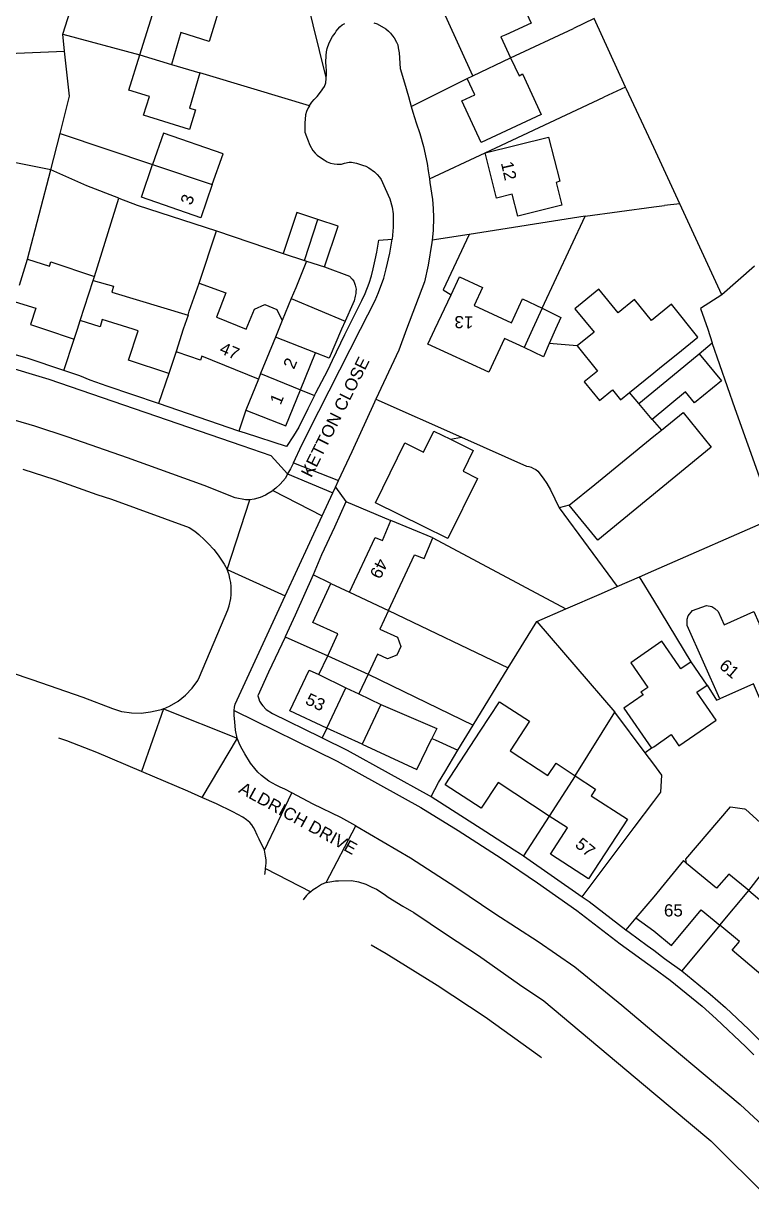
# Model space of a CAD drawing. Header units: millimetres. Extents: x 111502 to 977541, y 8702 to 1044108.
# Drawn here: x 974140.5 to 974230.2, y 476851.5 to 476996.3 of the extents above; entities that cross this region are included whole.
import ezdxf

# ---------------------------------------------------------------- set-up
doc = ezdxf.new("R2010")
doc.units = ezdxf.units.MM
doc.header["$LTSCALE"] = 0.25
doc.layers.add('X HVSS Site Background', color=8, linetype='Continuous')
doc.styles.add('OS Master Map$1$Standard', font='txt')

# ---------------------------------------------------------------- blocks, each defined once
blk = doc.blocks.new('OS MAP')
at = {"layer": 'X HVSS Site Background', "flags": 128}
for points in [[(487927.15, 241536.4), (487931.9, 241551.4)], [(487977.7, 241531.25), (487972.85, 241541.95), (487972.85, 241541.95), (487978, 241544.35), (487978, 241544.35), (487981.14, 241545.81), (487981.14, 241545.81), (487984.89, 241537.76), (487984.89, 241537.76), (487981.74, 241536.32), (487981.74, 241536.32), (487981.15, 241536.05), (487981.15, 241536.05), (487982.35, 241533.45)], [(487936.65, 241533.85), (487939.5, 241543.05), (487939.5, 241543.05), (487946.8, 241540.75), (487946.8, 241540.75), (487945.2, 241535.5), (487945.2, 241535.5), (487941.7, 241536.6), (487941.7, 241536.6), (487940.55, 241532.65)], [(487959.62, 241531.05), (487957.2, 241540.9)], [(487959.62, 241531.05), (487959.65, 241531.35), (487959.65, 241531.35), (487959.65, 241531.85), (487959.65, 241531.85), (487959.6, 241532.45), (487959.6, 241532.45), (487959.55, 241532.9), (487959.55, 241532.9), (487959.6, 241533.75), (487959.6, 241533.75), (487959.65, 241534.2), (487959.65, 241534.2), (487959.75, 241534.6), (487959.75, 241534.6), (487960, 241535.3), (487960, 241535.3), (487960.4, 241536.1), (487960.4, 241536.1), (487960.7, 241536.5), (487960.7, 241536.5), (487960.85, 241536.75), (487960.85, 241536.75), (487961.05, 241537), (487961.05, 241537), (487961.3, 241537.3), (487961.3, 241537.3), (487961.6, 241537.55), (487961.6, 241537.55), (487961.9, 241537.7)], [(487965.5, 241537.8), (487965.9, 241537.65), (487965.9, 241537.65), (487966.95, 241537.05), (487966.95, 241537.05), (487967.3, 241536.75), (487967.3, 241536.75), (487967.55, 241536.5), (487967.55, 241536.5), (487967.8, 241536.2), (487967.8, 241536.2), (487968, 241535.95), (487968, 241535.95), (487968.3, 241535.4), (487968.3, 241535.4), (487968.45, 241535.05), (487968.45, 241535.05), (487968.5, 241534.7), (487968.5, 241534.7), (487968.6, 241534.1), (487968.6, 241534.1), (487968.75, 241532.15), (487968.75, 241532.15), (487969.25, 241530.4), (487969.25, 241530.4), (487969.75, 241528.7), (487969.75, 241528.7), (487970.1, 241527.45)], [(487992.65, 241538.3), (487990.1, 241537.1)], [(487996.53, 241529.85), (487992.65, 241538.3)], [(487927.15, 241536.4), (487936.65, 241533.85)], [(487927.35, 241534.3), (487927.15, 241536.4)], [(487982.35, 241533.45), (487990.1, 241537.1)], [(487909.6, 241533.55), (487927.35, 241534.3)], [(487926.8, 241524.15), (487927.95, 241528.75), (487927.95, 241528.75), (487927.35, 241534.3)], [(487944.05, 241531.6), (487942.75, 241527.25), (487942.75, 241527.25), (487943.5, 241527.05), (487943.5, 241527.05), (487942.75, 241524.65), (487942.75, 241524.65), (487937.1, 241526.4), (487937.1, 241526.4), (487937.85, 241528.7), (487937.85, 241528.7), (487935.3, 241529.5), (487935.3, 241529.5), (487936.65, 241533.85)], [(487936.65, 241533.85), (487940.55, 241532.65)], [(487982.35, 241533.45), (487983.4, 241531.25), (487983.4, 241531.25), (487983.8, 241531.5), (487983.8, 241531.5), (487986.1, 241526.5), (487986.1, 241526.5), (487978.7, 241523.05), (487978.7, 241523.05), (487976.35, 241528.15), (487976.35, 241528.15), (487977.95, 241528.9), (487977.95, 241528.9), (487977, 241530.9)], [(487977.7, 241531.25), (487982.35, 241533.45)], [(487940.55, 241532.65), (487944.05, 241531.6)], [(487950.73, 241529.6), (487944.05, 241531.6)], [(487957.54, 241527.55), (487957.6, 241527.65), (487957.6, 241527.65), (487957.85, 241528), (487957.85, 241528), (487958.15, 241528.35), (487958.15, 241528.35), (487958.5, 241528.7), (487958.5, 241528.7), (487959.05, 241529.4), (487959.05, 241529.4), (487959.2, 241529.65), (487959.2, 241529.65), (487959.4, 241529.95), (487959.4, 241529.95), (487959.55, 241530.4), (487959.55, 241530.4), (487959.6, 241530.9), (487959.6, 241530.9), (487959.62, 241531.05)], [(487970.1, 241527.45), (487977, 241530.9)], [(487977, 241530.9), (487977.7, 241531.25)], [(487957.54, 241527.55), (487950.73, 241529.6)], [(487996.53, 241529.85), (487993.85, 241528.6)], [(488003.21, 241515.47), (488000, 241522.4), (488000, 241522.4), (487996.65, 241529.6), (487996.65, 241529.6), (487996.53, 241529.85)], [(487957.54, 241527.55), (487957.4, 241527.3), (487957.4, 241527.3), (487957.2, 241526.85), (487957.2, 241526.85), (487957.05, 241526.45), (487957.05, 241526.45), (487957, 241525.4), (487957, 241525.4), (487957, 241524.3), (487957, 241524.3), (487957.2, 241523.75), (487957.2, 241523.75), (487957.3, 241523.45), (487957.3, 241523.45), (487957.6, 241522.7), (487957.6, 241522.7), (487957.95, 241522.05), (487957.95, 241522.05), (487958.25, 241521.7), (487958.25, 241521.7), (487958.5, 241521.45), (487958.5, 241521.45), (487958.8, 241521.25), (487958.8, 241521.25), (487959.35, 241520.9), (487959.35, 241520.9), (487959.75, 241520.65), (487959.75, 241520.65), (487960.15, 241520.5), (487960.15, 241520.5), (487960.6, 241520.4), (487960.6, 241520.4), (487960.95, 241520.35), (487960.95, 241520.35), (487961.5, 241520.35), (487961.5, 241520.35), (487961.85, 241520.5), (487961.85, 241520.5), (487962.45, 241520.6), (487962.45, 241520.6), (487962.75, 241520.6), (487962.75, 241520.6), (487963.35, 241520.5), (487963.35, 241520.5), (487964.1, 241520.25), (487964.1, 241520.25), (487964.5, 241520.1), (487964.5, 241520.1), (487964.85, 241519.9), (487964.85, 241519.9), (487965.55, 241519.4), (487965.55, 241519.4), (487965.9, 241519.1), (487965.9, 241519.1), (487966.2, 241518.75), (487966.2, 241518.75), (487966.4, 241518.45), (487966.4, 241518.45), (487966.9, 241517.35), (487966.9, 241517.35), (487967.45, 241516.1), (487967.45, 241516.1), (487967.75, 241515.05), (487967.75, 241515.05), (487967.85, 241514.25), (487967.85, 241514.25), (487967.85, 241512.6), (487967.85, 241512.6), (487967.75, 241511.1)], [(487970.1, 241527.45), (487970.3, 241526.75), (487970.3, 241526.75), (487970.7, 241525.45), (487970.7, 241525.45), (487971.15, 241524.15), (487971.15, 241524.15), (487971.6, 241522.55), (487971.6, 241522.55), (487972.05, 241520.45), (487972.05, 241520.45), (487972.2, 241519.55), (487972.2, 241519.55), (487972.34, 241518.54)], [(487979.2, 241521.75), (487993.85, 241528.6)], [(487925.65, 241519.65), (487926.8, 241524.15)], [(487926.8, 241524.15), (487938.2, 241520.3)], [(487945.55, 241517.85), (487946.9, 241521.65), (487946.9, 241521.65), (487939.55, 241524.2), (487939.55, 241524.2), (487938.2, 241520.3)], [(487979.2, 241521.75), (487987, 241523.7), (487987, 241523.7), (487988.4, 241518.25), (487988.4, 241518.25), (487987.95, 241518.1), (487987.95, 241518.1), (487988.65, 241515.3), (487988.65, 241515.3), (487983.25, 241513.95), (487983.25, 241513.95), (487982.55, 241516.65), (487982.55, 241516.65), (487980.6, 241516.15), (487980.6, 241516.15), (487979.2, 241521.75)], [(487925.65, 241519.65), (487916.13, 241521.57)], [(487972.34, 241518.54), (487979.2, 241521.75)], [(487945.55, 241517.85), (487944.15, 241513.75), (487944.15, 241513.75), (487936.85, 241516.3), (487936.85, 241516.3), (487938.2, 241520.3)], [(487938.2, 241520.3), (487945.55, 241517.85)], [(487922.8, 241508.65), (487925.65, 241519.65)], [(487934.05, 241516.15), (487930.1, 241517.7), (487930.1, 241517.7), (487925.65, 241519.65)], [(487972.34, 241518.54), (487972.4, 241518.1), (487972.4, 241518.1), (487972.7, 241516), (487972.7, 241516), (487972.8, 241514.9), (487972.8, 241514.9), (487972.85, 241513.8), (487972.85, 241513.8), (487972.8, 241512.2), (487972.8, 241512.2), (487972.68, 241510.98)], [(487931.05, 241506.5), (487934.05, 241516.15)], [(487934.05, 241516.15), (487936.3, 241515.3), (487936.3, 241515.3), (487946.1, 241512.15)], [(487958.6, 241513.55), (487956, 241514.4), (487956, 241514.4), (487954.3, 241509.35)], [(487991.55, 241513.95), (488000, 241515.1), (488000, 241515.1), (488001.3, 241515.25)], [(488003.21, 241515.47), (488001.3, 241515.25)], [(488008.4, 241504.25), (488003.21, 241515.47)], [(487956.95, 241508.5), (487958.6, 241513.55)], [(487959.4, 241507.7), (487961.1, 241512.7), (487961.1, 241512.7), (487958.6, 241513.55)], [(487991.55, 241513.95), (487977.25, 241511.7)], [(487986.25, 241502.6), (487991.55, 241513.95)], [(487943.97, 241505.68), (487946.1, 241512.15)], [(487946.1, 241512.15), (487954.3, 241509.35)], [(487977.25, 241511.7), (487972.68, 241510.98)], [(487977.25, 241511.7), (487974.05, 241504.85), (487974.05, 241504.85), (487975, 241504.25)], [(487955.57, 241483.56), (487956.6, 241485.75), (487956.6, 241485.75), (487957.2, 241486.85), (487957.2, 241486.85), (487957.45, 241487.4), (487957.45, 241487.4), (487963.85, 241500), (487963.85, 241500), (487965.65, 241503.55), (487965.65, 241503.55), (487966.05, 241504.55), (487966.05, 241504.55), (487966.7, 241506.3), (487966.7, 241506.3), (487967, 241507.45), (487967, 241507.45), (487967.45, 241509.4), (487967.45, 241509.4), (487967.75, 241511.1)], [(487959.8, 241494.95), (487960.4, 241496.2), (487960.4, 241496.2), (487961.9, 241499.35), (487961.9, 241499.35), (487962.25, 241500), (487962.25, 241500), (487964, 241503.55), (487964, 241503.55), (487964.4, 241504.4), (487964.4, 241504.4), (487964.9, 241505.7), (487964.9, 241505.7), (487965.2, 241506.6), (487965.2, 241506.6), (487965.4, 241507.45), (487965.4, 241507.45), (487965.65, 241508.55), (487965.65, 241508.55), (487965.85, 241509.5), (487965.85, 241509.5), (487966.1, 241511), (487966.1, 241511), (487967.75, 241511.1)], [(487972.68, 241510.98), (487972.65, 241510.7), (487972.65, 241510.7), (487972.2, 241507.9), (487972.2, 241507.9), (487971.75, 241505.85), (487971.75, 241505.85), (487969.5, 241500), (487969.5, 241500), (487968.55, 241497.45), (487968.55, 241497.45), (487965.75, 241491.38)], [(487921.8, 241505.45), (487922.8, 241508.65)], [(487922.8, 241508.65), (487925.5, 241507.8), (487925.5, 241507.8), (487925.65, 241508.3), (487925.65, 241508.3), (487931.05, 241506.5)], [(487954.3, 241509.35), (487956.95, 241508.5)], [(487956.95, 241508.5), (487957.2, 241508.4)], [(487957.2, 241508.4), (487955.85, 241505.12), (487955.85, 241505.12), (487955.3, 241503.8)], [(487957.2, 241508.4), (487959.4, 241507.7)], [(487959.4, 241507.7), (487962.5, 241506.55), (487962.5, 241506.55), (487962.8, 241506.2), (487962.8, 241506.2), (487963, 241505.95), (487963, 241505.95), (487963.2, 241505.45), (487963.2, 241505.45), (487963.3, 241504.95), (487963.3, 241504.95), (487963.25, 241504.65), (487963.25, 241504.65), (487963.25, 241504.4), (487963.25, 241504.4), (487963.2, 241504.1), (487963.2, 241504.1), (487963.05, 241503.5), (487963.05, 241503.5), (487962.9, 241503.15), (487962.9, 241503.15), (487961.95, 241501)], [(488012.4, 241507.8), (488008.4, 241504.25)], [(487954.86, 241482.17), (487954.06, 241483.04), (487954.06, 241483.04), (487952.83, 241484.39), (487952.83, 241484.39), (487949.25, 241485.65), (487949.25, 241485.65), (487925.45, 241493.8), (487925.45, 241493.8), (487919.6, 241495.6)], [(487929.3, 241501.1), (487930.9, 241506)], [(487930.9, 241506), (487931.05, 241506.5)], [(487930.9, 241506), (487933.4, 241505.3), (487933.4, 241505.3), (487933.2, 241504.6), (487933.2, 241504.6), (487942.6, 241501.75)], [(487942.6, 241501.75), (487942.7, 241502.25), (487942.7, 241502.25), (487943.97, 241505.68)], [(487943.97, 241505.68), (487947.22, 241504.48), (487947.22, 241504.48), (487946.11, 241501.49), (487946.11, 241501.49), (487946.2, 241501.45), (487946.2, 241501.45), (487949.75, 241500), (487949.75, 241500), (487950.77, 241502.47), (487950.77, 241502.47), (487952.03, 241503.07), (487952.03, 241503.07), (487953.52, 241502.46), (487953.52, 241502.46), (487954.17, 241501.07)], [(487975, 241504.25), (487976.04, 241506.49), (487976.04, 241506.49), (487978.88, 241505.17), (487978.88, 241505.17), (487977.84, 241502.93), (487977.84, 241502.93), (487982.45, 241500.8), (487982.45, 241500.8), (487983.8, 241503.75), (487983.8, 241503.75), (487986.25, 241502.6)], [(487984, 241497.75), (487981.6, 241498.85), (487981.6, 241498.85), (487979.65, 241494.7), (487979.65, 241494.7), (487972.15, 241498.15), (487972.15, 241498.15), (487973, 241500), (487973, 241500), (487975, 241504.25)], [(487997.01, 241492.2), (488000, 241494.65), (488000, 241494.65), (488000.95, 241495.4), (488000.95, 241495.4), (488002.97, 241497.03), (488002.97, 241497.03), (488005.45, 241499.02), (488005.45, 241499.02), (488002.19, 241503.08), (488002.19, 241503.08), (487999.71, 241501.08), (487999.71, 241501.08), (487997.62, 241503.68), (487997.62, 241503.68), (487995.6, 241502.05), (487995.6, 241502.05), (487993.23, 241504.95), (487993.23, 241504.95), (487990.27, 241502.52), (487990.27, 241502.52), (487992.64, 241499.63), (487992.64, 241499.63), (487990.55, 241497.95)], [(488008.4, 241504.25), (488005.75, 241502.55), (488005.75, 241502.55), (488006.65, 241500), (488006.65, 241500), (488007.2, 241498.35)], [(487921.25, 241503.4), (487923.8, 241502.6), (487923.8, 241502.6), (487923.15, 241500.6), (487923.15, 241500.6), (487924.9, 241500), (487924.9, 241500), (487928.55, 241498.8)], [(487955.3, 241503.8), (487954.17, 241501.07)], [(487955.3, 241503.8), (487961.95, 241501)], [(487940.2, 241494.55), (487935.25, 241496.2), (487935.25, 241496.2), (487936.45, 241499.8), (487936.45, 241499.8), (487935.8, 241500), (487935.8, 241500), (487932, 241501.2), (487932, 241501.2), (487931.75, 241500.3), (487931.75, 241500.3), (487929.3, 241501.1)], [(487942.6, 241501.75), (487942, 241500), (487942, 241500), (487941.1, 241497.25)], [(487986.25, 241502.6), (487985.05, 241500), (487985.05, 241500), (487984, 241497.75)], [(487986.25, 241502.6), (487988.55, 241501.45), (487988.55, 241501.45), (487987.9, 241500), (487987.9, 241500), (487987.12, 241498.24)], [(487928.55, 241498.8), (487928.95, 241500), (487928.95, 241500), (487929.3, 241501.1)], [(487954.17, 241501.07), (487953.35, 241499.05)], [(487961.95, 241501), (487961.5, 241500), (487961.5, 241500), (487960, 241496.45), (487960, 241496.45), (487958.3, 241497.1)], [(487950.21, 241478.98), (487949.66, 241478.98), (487949.66, 241478.98), (487948.41, 241479.24), (487948.41, 241479.24), (487944.55, 241480.75), (487944.55, 241480.75), (487935.1, 241484.15), (487935.1, 241484.15), (487927.8, 241486.7), (487927.8, 241486.7), (487923.7, 241488.05), (487923.7, 241488.05), (487917.2, 241489.95)], [(487927.26, 241494.92), (487928.55, 241498.8)], [(487953.35, 241499.05), (487951.5, 241494.55)], [(487958.3, 241497.1), (487953.35, 241499.05)], [(488005.61, 241496.97), (488007.2, 241498.35)], [(488014.85, 241476.75), (488010.05, 241490.2), (488010.05, 241490.2), (488007.2, 241498.35)], [(487927.26, 241494.92), (487922.75, 241496.45), (487922.75, 241496.45), (487919.56, 241497.35)], [(487941.1, 241497.25), (487940.2, 241494.55)], [(487951.25, 241493.85), (487944.3, 241496.7), (487944.3, 241496.7), (487944.1, 241496.2), (487944.1, 241496.2), (487941.25, 241497.2), (487941.25, 241497.2), (487941.1, 241497.25)], [(487956.45, 241492.55), (487958.3, 241497.1)], [(487987.12, 241498.24), (487986.4, 241496.6), (487986.4, 241496.6), (487984, 241497.75)], [(487990.55, 241497.95), (487987.12, 241498.24)], [(487990.55, 241497.95), (487993.04, 241494.85), (487993.04, 241494.85), (487991.41, 241493.54), (487991.41, 241493.54), (487993.29, 241491.21), (487993.29, 241491.21), (487994.92, 241492.52), (487994.92, 241492.52), (487995.9, 241491.3), (487995.9, 241491.3), (487997.01, 241492.2)], [(487998.15, 241490.85), (488002.3, 241494.25), (488002.3, 241494.25), (488005.61, 241496.97)], [(488005.61, 241496.97), (488008.34, 241493.64), (488008.34, 241493.64), (488005.03, 241490.93), (488005.03, 241490.93), (488003.9, 241492.3), (488003.9, 241492.3), (487999.8, 241488.9)], [(487938.95, 241490.85), (487932.6, 241493), (487932.6, 241493), (487930.5, 241493.75), (487930.5, 241493.75), (487929.25, 241494.25), (487929.25, 241494.25), (487927.26, 241494.92)], [(487940.2, 241494.55), (487938.95, 241490.85)], [(487951.5, 241494.55), (487951.25, 241493.85)], [(487951.5, 241494.55), (487956.45, 241492.55)], [(487958.19, 241491.85), (487958.35, 241492.15), (487958.35, 241492.15), (487959.8, 241494.95)], [(487951.25, 241493.85), (487949.7, 241490.05)], [(487949.7, 241490.05), (487954.65, 241488.1), (487954.65, 241488.1), (487956.45, 241492.55)], [(487956.45, 241492.55), (487958.19, 241491.85)], [(487958.19, 241491.85), (487957.35, 241490.2), (487957.35, 241490.2), (487956.25, 241487.95), (487956.25, 241487.95), (487955.6, 241486.85), (487955.6, 241486.85), (487954.7, 241485.55), (487954.7, 241485.55), (487949.65, 241487.2), (487949.65, 241487.2), (487948.85, 241487.45)], [(487961.14, 241481.38), (487962.8, 241484.95), (487962.8, 241484.95), (487965.6, 241491.05), (487965.6, 241491.05), (487965.75, 241491.38)], [(487965.75, 241491.38), (487976.3, 241486.7)], [(487998.15, 241490.85), (487997.01, 241492.2)], [(487948.85, 241487.45), (487938.95, 241490.85)], [(487949.7, 241490.05), (487948.85, 241487.45)], [(488000.93, 241487.56), (488003.61, 241489.74), (488003.61, 241489.74), (488007.06, 241485.47), (488007.06, 241485.47), (487993.11, 241474.01), (487993.11, 241474.01), (487989.56, 241478.31)], [(487999.8, 241488.9), (487998.15, 241490.85)], [(487999.8, 241488.9), (488000.93, 241487.56)], [(487974.95, 241486.45), (487977.75, 241485.05), (487977.75, 241485.05), (487976.5, 241482.5), (487976.5, 241482.5), (487978.26, 241481.61), (487978.26, 241481.61), (487974.61, 241474.21), (487974.61, 241474.21), (487971.6, 241475.7), (487971.6, 241475.7), (487965.7, 241478.6), (487965.7, 241478.6), (487969.3, 241486), (487969.3, 241486), (487971.6, 241484.85), (487971.6, 241484.85), (487972.9, 241487.45), (487972.9, 241487.45), (487974.95, 241486.45)], [(487974.95, 241486.45), (487976.3, 241486.7)], [(487976.3, 241486.7), (487984.3, 241483.15), (487984.3, 241483.15), (487984.6, 241483.1), (487984.6, 241483.1), (487984.9, 241483), (487984.9, 241483), (487985.15, 241482.85), (487985.15, 241482.85), (487985.45, 241482.7), (487985.45, 241482.7), (487985.7, 241482.5), (487985.7, 241482.5), (487986.35, 241481.65), (487986.35, 241481.65), (487986.8, 241481), (487986.8, 241481), (487987.25, 241480.2), (487987.25, 241480.2), (487988.35, 241478)], [(487989.56, 241478.31), (487992.72, 241480.88), (487992.72, 241480.88), (488000.01, 241486.81), (488000.01, 241486.81), (488000.93, 241487.56)], [(487922.2, 241482.75), (487926.15, 241481.5), (487926.15, 241481.5), (487931.35, 241479.65), (487931.35, 241479.65), (487933.15, 241479.05), (487933.15, 241479.05), (487942.7, 241475.55), (487942.7, 241475.55), (487943.4, 241475.1), (487943.4, 241475.1), (487943.9, 241474.7), (487943.9, 241474.7), (487944.6, 241474.05), (487944.6, 241474.05), (487945.05, 241473.6), (487945.05, 241473.6), (487945.75, 241472.85), (487945.75, 241472.85), (487946.3, 241472.15), (487946.3, 241472.15), (487947.05, 241471.05), (487947.05, 241471.05), (487947.4, 241470.4)], [(487955.57, 241483.56), (487955.21, 241482.8), (487955.21, 241482.8), (487954.86, 241482.17)], [(487955.57, 241483.56), (487961.14, 241481.38)], [(487954.86, 241482.17), (487954.6, 241481.67), (487954.6, 241481.67), (487953.94, 241480.9), (487953.94, 241480.9), (487953.42, 241480.4), (487953.42, 241480.4), (487953.04, 241480.11)], [(487954.86, 241482.17), (487960.43, 241479.86)], [(487960.75, 241480.55), (487961.14, 241481.38)], [(487953.04, 241480.11), (487952.97, 241480.06), (487952.97, 241480.06), (487952.44, 241479.74), (487952.44, 241479.74), (487952.11, 241479.57), (487952.11, 241479.57), (487951.47, 241479.27), (487951.47, 241479.27), (487950.73, 241479.05), (487950.73, 241479.05), (487950.21, 241478.98)], [(487953.04, 241480.11), (487959.11, 241476.99)], [(487959.11, 241476.99), (487960.43, 241479.86)], [(487960.43, 241479.86), (487960.75, 241480.55)], [(487960.75, 241480.55), (487962.03, 241478.77)], [(487947.4, 241470.4), (487950.21, 241478.98)], [(487962.03, 241478.77), (487962.05, 241478.75), (487962.05, 241478.75), (487960.62, 241475.62)], [(487962.03, 241478.77), (487967.6, 241476.45)], [(487989.56, 241478.31), (487988.35, 241478)], [(487988.35, 241478), (487995.5, 241468.3)], [(487954.57, 241467.16), (487959.11, 241476.99)], [(487998.25, 241469.5), (488000, 241470.25), (488000, 241470.25), (488014.85, 241476.75)], [(487960.62, 241475.62), (487959.05, 241472.2), (487959.05, 241472.2), (487958, 241469.75)], [(487962.5, 241467.6), (487965.65, 241474.35), (487965.65, 241474.35), (487966.55, 241473.95), (487966.55, 241473.95), (487967.6, 241476.45)], [(487972.75, 241474.3), (487967.6, 241476.45)], [(487967.3, 241465.35), (487970.5, 241472.2), (487970.5, 241472.2), (487971.7, 241471.75), (487971.7, 241471.75), (487972.75, 241474.3)], [(487972.75, 241474.3), (487989.15, 241465.55)], [(487939.55, 241453.23), (487940.3, 241453.55), (487940.3, 241453.55), (487941.35, 241454.15), (487941.35, 241454.15), (487942.25, 241454.9), (487942.25, 241454.9), (487943.1, 241455.75), (487943.1, 241455.75), (487943.8, 241456.7), (487943.8, 241456.7), (487944, 241457.15), (487944, 241457.15), (487947.5, 241465.4), (487947.5, 241465.4), (487947.65, 241465.9), (487947.65, 241465.9), (487947.85, 241466.8), (487947.85, 241466.8), (487947.9, 241467.3), (487947.9, 241467.3), (487947.9, 241468.3), (487947.9, 241468.3), (487947.85, 241468.8), (487947.85, 241468.8), (487947.75, 241469.3), (487947.75, 241469.3), (487947.65, 241469.75), (487947.65, 241469.75), (487947.4, 241470.4)], [(487947.4, 241470.4), (487954.57, 241467.16)], [(487958, 241469.75), (487955.8, 241464.75), (487955.8, 241464.75), (487954.57, 241462.1)], [(487960.2, 241468.65), (487958, 241469.75)], [(487995.5, 241468.3), (487998.25, 241469.5)], [(488004.6, 241458.99), (488000, 241466.6), (488000, 241466.6), (487998.25, 241469.5)], [(487959.8, 241459.75), (487961.05, 241462.45), (487961.05, 241462.45), (487957.95, 241463.85), (487957.95, 241463.85), (487960.2, 241468.65)], [(487960.2, 241468.65), (487962.5, 241467.6)], [(487989.15, 241465.55), (487993.55, 241467.45), (487993.55, 241467.45), (487995.5, 241468.3)], [(487948.25, 241453), (487948.3, 241453.4), (487948.3, 241453.4), (487948.4, 241453.8), (487948.4, 241453.8), (487954.57, 241467.16)], [(487962.5, 241467.6), (487967.3, 241465.35)], [(487967.3, 241465.35), (487966.23, 241463.05), (487966.23, 241463.05), (487968.42, 241462.03), (487968.42, 241462.03), (487968.8, 241460.88), (487968.8, 241460.88), (487968.31, 241459.82), (487968.31, 241459.82), (487967.19, 241459.38), (487967.19, 241459.38), (487965.93, 241459.97), (487965.93, 241459.97), (487964.8, 241457.5)], [(487967.3, 241465.35), (487982.05, 241458.25)], [(487985.6, 241464), (487989.15, 241465.55)], [(488008.15, 241454.45), (488004.13, 241463.5), (488004.13, 241463.5), (488004.12, 241464.28), (488004.12, 241464.28), (488004.22, 241464.67), (488004.22, 241464.67), (488004.79, 241465.32), (488004.79, 241465.32), (488006.48, 241465.95), (488006.48, 241465.95), (488007.15, 241465.81), (488007.15, 241465.81), (488007.51, 241465.58), (488007.51, 241465.58), (488007.94, 241465.21), (488007.94, 241465.21), (488008.68, 241463.56), (488008.68, 241463.56), (488012.32, 241465.2), (488012.32, 241465.2), (488012.95, 241463.8), (488012.95, 241463.8), (488013.01, 241463.67)], [(487982.05, 241458.25), (487985.6, 241464)], [(487985.6, 241464), (487995.2, 241452.8)], [(488013.01, 241463.67), (488016.41, 241456.1), (488016.41, 241456.1), (488013.04, 241454.59), (488013.04, 241454.59), (488012.28, 241456.3), (488012.28, 241456.3), (488008.15, 241454.45)], [(487954.57, 241462.1), (487954.55, 241462.05), (487954.55, 241462.05), (487952.5, 241457.75), (487952.5, 241457.75), (487951.2, 241454.8), (487951.2, 241454.8), (487951.3, 241454.45), (487951.3, 241454.45), (487951.4, 241454.15), (487951.4, 241454.15), (487951.65, 241453.8), (487951.65, 241453.8), (487951.8, 241453.6), (487951.8, 241453.6), (487952.2, 241453.15), (487952.2, 241453.15), (487953, 241452.65), (487953, 241452.65), (487958.85, 241449.75), (487958.85, 241449.75), (487959.12, 241449.62)], [(487954.57, 241462.1), (487959.8, 241459.75)], [(488004.6, 241458.99), (488003.35, 241458.14), (488003.35, 241458.14), (488003.1, 241458.5), (488003.1, 241458.5), (488000.99, 241461.54), (488000.99, 241461.54), (487997.17, 241458.89), (487997.17, 241458.89), (487999.28, 241455.85), (487999.28, 241455.85), (487998.4, 241455.25), (487998.4, 241455.25), (487998.7, 241454.95), (487998.7, 241454.95), (487996.3, 241453.3), (487996.3, 241453.3), (487999.7, 241448.35)], [(487939.55, 241453.23), (487939.25, 241453.1), (487939.25, 241453.1), (487939.1, 241453.05), (487939.1, 241453.05), (487937.95, 241452.8), (487937.95, 241452.8), (487936.8, 241452.65), (487936.8, 241452.65), (487935.6, 241452.7), (487935.6, 241452.7), (487934.4, 241452.85), (487934.4, 241452.85), (487933.3, 241453.2), (487933.3, 241453.2), (487929.65, 241454.6), (487929.65, 241454.6), (487923.35, 241456.8), (487923.35, 241456.8), (487920.8, 241457.65), (487920.8, 241457.65), (487914.45, 241459.65), (487914.45, 241459.65), (487910.9, 241460.03)], [(487958.7, 241457.45), (487959.8, 241459.75)], [(487959.8, 241459.75), (487964.8, 241457.5)], [(487959.7, 241450.85), (487955.15, 241452.95), (487955.15, 241452.95), (487957.5, 241458), (487957.5, 241458), (487958.7, 241457.45)], [(487977.75, 241451.2), (487982.05, 241458.25)], [(488006.57, 241456.13), (488004.6, 241458.99)], [(487958.7, 241457.45), (487962.05, 241455.8)], [(487964.8, 241457.5), (487963.65, 241455.05)], [(487964.8, 241457.5), (487977.75, 241451.2)], [(487959.7, 241450.85), (487962.05, 241455.8)], [(487962.05, 241455.8), (487963.65, 241455.05)], [(487963.65, 241455.05), (487966.35, 241453.75)], [(487999.7, 241448.35), (488000, 241448.55), (488000, 241448.55), (488002.15, 241450.05), (488002.15, 241450.05), (488003.1, 241448.65), (488003.1, 241448.65), (488007.7, 241451.8), (488007.7, 241451.8), (488005.32, 241455.27), (488005.32, 241455.27), (488006.57, 241456.13)], [(488006.57, 241456.13), (488007.74, 241454.28), (488007.74, 241454.28), (488008.15, 241454.45)], [(487966.35, 241453.75), (487964.05, 241448.85)], [(487966.35, 241453.75), (487973.25, 241450.81), (487973.25, 241450.81), (487972.65, 241449.55)], [(487987.1, 241440), (487980.8, 241444.15), (487980.8, 241444.15), (487978.7, 241440.95), (487978.7, 241440.95), (487974.3, 241443.85), (487974.3, 241443.85), (487978.6, 241450.45), (487978.6, 241450.45), (487980.98, 241454.09), (487980.98, 241454.09), (487984.66, 241451.69), (487984.66, 241451.69), (487982.28, 241448.05), (487982.28, 241448.05), (487986.95, 241445), (487986.95, 241445), (487987.95, 241446.5), (487987.95, 241446.5), (487990.3, 241444.95)], [(487939.55, 241453.23), (487936.84, 241445.5)], [(487939.55, 241453.23), (487948.65, 241449.6)], [(487948.65, 241449.6), (487948.45, 241450.6), (487948.45, 241450.6), (487948.35, 241451.6), (487948.35, 241451.6), (487948.25, 241452.4), (487948.25, 241452.4), (487948.25, 241453)], [(487948.25, 241453), (487960.95, 241446.75), (487960.95, 241446.75), (487971.3, 241441.05), (487971.3, 241441.05), (487975.9, 241438.2), (487975.9, 241438.2), (487981.2, 241434.8), (487981.2, 241434.8), (487985.65, 241431.75), (487985.65, 241431.75), (487990.5, 241428.35), (487990.5, 241428.35), (487995.85, 241424.25), (487995.85, 241424.25), (488000, 241421.25), (488000, 241421.25), (488002, 241419.75), (488002, 241419.75), (488005.95, 241416.55), (488005.95, 241416.55), (488007.7, 241415), (488007.7, 241415), (488011.35, 241411.55), (488011.35, 241411.55), (488012.35, 241410.55)], [(487990.3, 241444.95), (487995.2, 241452.8)], [(487998.94, 241447.81), (487995.2, 241452.8)], [(487959.7, 241450.85), (487959.12, 241449.62)], [(487964.05, 241448.85), (487959.7, 241450.85)], [(487975.85, 241448.1), (487977.75, 241451.2)], [(487936.84, 241445.5), (487931.35, 241447.85), (487931.35, 241447.85), (487927.65, 241449.25), (487927.65, 241449.25), (487926.64, 241449.6)], [(487948.65, 241449.6), (487944.3, 241442.29)], [(487955.37, 241442.84), (487954.5, 241443.3), (487954.5, 241443.3), (487953.95, 241443.55), (487953.95, 241443.55), (487953.45, 241443.8), (487953.45, 241443.8), (487952.55, 241444.3), (487952.55, 241444.3), (487951.65, 241445), (487951.65, 241445), (487951.2, 241445.4), (487951.2, 241445.4), (487950.8, 241445.85), (487950.8, 241445.85), (487950.3, 241446.5), (487950.3, 241446.5), (487949.6, 241447.65), (487949.6, 241447.65), (487949.1, 241448.55), (487949.1, 241448.55), (487948.9, 241449), (487948.9, 241449), (487948.65, 241449.6)], [(487959.12, 241449.62), (487962.2, 241448.1), (487962.2, 241448.1), (487972.3, 241442.55), (487972.3, 241442.55), (487972.55, 241442.4)], [(487964.05, 241448.85), (487970.8, 241445.75), (487970.8, 241445.75), (487972.65, 241449.55)], [(487972.65, 241449.55), (487973.03, 241449.38), (487973.03, 241449.38), (487975.85, 241448.1)], [(487974.22, 241445.41), (487975.85, 241448.1)], [(487997.6, 241438.6), (488000, 241441.8), (488000, 241441.8), (488000.85, 241442.95), (488000.85, 241442.95), (488001, 241445.05), (488001, 241445.05), (488000, 241446.4), (488000, 241446.4), (487998.94, 241447.81)], [(487999.7, 241448.35), (487998.94, 241447.81)], [(487944.3, 241442.29), (487942.55, 241443.05), (487942.55, 241443.05), (487936.84, 241445.5)], [(487972.55, 241442.4), (487973.45, 241444.15), (487973.45, 241444.15), (487974.22, 241445.41)], [(487990.3, 241444.95), (487992.8, 241443.3), (487992.8, 241443.3), (487992.3, 241442.5), (487992.3, 241442.5), (487996.75, 241439.6), (487996.75, 241439.6), (487991.95, 241432.25), (487991.95, 241432.25), (487987.25, 241435.3), (487987.25, 241435.3), (487989.35, 241438.55), (487989.35, 241438.55), (487987.1, 241440)], [(487990.3, 241444.95), (487987.1, 241440)], [(487952, 241435.8), (487951.35, 241437.15), (487951.35, 241437.15), (487951.1, 241437.65), (487951.1, 241437.65), (487950.8, 241438.3), (487950.8, 241438.3), (487950.65, 241438.6), (487950.65, 241438.6), (487950.45, 241438.9), (487950.45, 241438.9), (487950.2, 241439.2), (487950.2, 241439.2), (487949.8, 241439.55), (487949.8, 241439.55), (487949.35, 241439.85), (487949.35, 241439.85), (487948.1, 241440.5), (487948.1, 241440.5), (487946.1, 241441.5), (487946.1, 241441.5), (487944.3, 241442.29)], [(487952, 241435.8), (487955.37, 241442.84)], [(487963.25, 241438.8), (487961.4, 241439.8), (487961.4, 241439.8), (487958, 241441.45), (487958, 241441.45), (487955.37, 241442.84)], [(487972.55, 241442.4), (487979.3, 241438.09)], [(488004.05, 241434.15), (488003.95, 241434.7), (488003.95, 241434.7), (488009.45, 241441.15), (488009.45, 241441.15), (488011.19, 241440.87), (488011.19, 241440.87), (488011.3, 241440.85), (488011.3, 241440.85), (488014.56, 241437.89)], [(487987.1, 241440), (487983.93, 241435.09)], [(487959.6, 241431.8), (487963.25, 241438.8)], [(487963.25, 241438.8), (487964.95, 241437.8), (487964.95, 241437.8), (487970, 241434.85), (487970, 241434.85), (487975.6, 241431.25), (487975.6, 241431.25), (487980.4, 241428), (487980.4, 241428), (487985.75, 241424.55), (487985.75, 241424.55), (487990.25, 241421.4), (487990.25, 241421.4), (487996.05, 241416.7), (487996.05, 241416.7), (488000, 241413.35), (488000, 241413.35), (488002, 241411.65), (488002, 241411.65), (488010.65, 241404.45), (488010.65, 241404.45), (488018.4, 241397.25)], [(487979.3, 241438.09), (487982.8, 241435.85), (487982.8, 241435.85), (487983.55, 241435.35), (487983.55, 241435.35), (487983.93, 241435.09)], [(487991.19, 241430.05), (487997.6, 241438.6)], [(488011.7, 241430.8), (488016.1, 241436.5)], [(487952.15, 241433.54), (487952.2, 241434.2), (487952.2, 241434.2), (487952.2, 241434.6), (487952.2, 241434.6), (487952.15, 241435.05), (487952.15, 241435.05), (487952, 241435.8)], [(487983.93, 241435.09), (487991.19, 241430.05)], [(487952.05, 241432.78), (487952.1, 241433), (487952.1, 241433), (487952.15, 241433.5), (487952.15, 241433.5), (487952.15, 241433.54)], [(487952.15, 241433.54), (487957.7, 241430.65)], [(488004.05, 241434.15), (488003.65, 241434.5), (488003.65, 241434.5), (488000, 241430.05), (488000, 241430.05), (487997.8, 241427.45)], [(488011.7, 241430.8), (488009.25, 241432.85), (488009.25, 241432.85), (488007.75, 241431.1), (488007.75, 241431.1), (488004.05, 241434.15)], [(487959.6, 241431.8), (487959.05, 241431.55), (487959.05, 241431.55), (487958.4, 241431.15), (487958.4, 241431.15), (487958, 241430.9), (487958, 241430.9), (487957.7, 241430.65)], [(487959.6, 241431.8), (487960.05, 241431.9), (487960.05, 241431.9), (487960.75, 241432), (487960.75, 241432), (487961.15, 241432), (487961.15, 241432), (487962.75, 241432.05), (487962.75, 241432.05), (487963.6, 241431.9), (487963.6, 241431.9), (487964.5, 241431.6), (487964.5, 241431.6), (487965.25, 241431.25), (487965.25, 241431.25), (487965.8, 241431), (487965.8, 241431), (487966.75, 241430.35), (487966.75, 241430.35), (487967.25, 241430), (487967.25, 241430), (487969.05, 241428.9), (487969.05, 241428.9), (487970.4, 241428.1), (487970.4, 241428.1), (487974.45, 241425.4), (487974.45, 241425.4), (487978.4, 241422.8), (487978.4, 241422.8), (487983.45, 241419.25), (487983.45, 241419.25), (487986.45, 241417.2), (487986.45, 241417.2), (488000, 241405.85), (488000, 241405.85), (488007.05, 241399.95), (488007.05, 241399.95), (488014.2, 241392.85)], [(487957.7, 241430.65), (487957.4, 241430.4), (487957.4, 241430.4), (487957.2, 241430.2), (487957.2, 241430.2), (487956.85, 241429.8), (487956.85, 241429.8), (487956.77, 241429.65)], [(488011.7, 241430.8), (488014.1, 241428.8)], [(488016.2, 241417.9), (488009.65, 241423.45), (488009.65, 241423.45), (488010.55, 241424.55), (488010.55, 241424.55), (488008.15, 241426.55)], [(488008.15, 241426.55), (488011.7, 241430.8)], [(487991.19, 241430.05), (487992.05, 241429.45), (487992.05, 241429.45), (487996.57, 241425.99)], [(487997.8, 241427.45), (487996.57, 241425.99)], [(487997.8, 241427.45), (488000, 241425.85), (488000, 241425.85), (488002.2, 241424.05), (488002.2, 241424.05), (488005.85, 241428.45), (488005.85, 241428.45), (488008.15, 241426.55)], [(487996.57, 241425.99), (487996.95, 241425.7), (487996.95, 241425.7), (487999.2, 241424.05), (487999.2, 241424.05), (488000, 241423.45), (488000, 241423.45), (488001.3, 241422.45), (488001.3, 241422.45), (488003.45, 241420.9)], [(488008.15, 241426.55), (488003.45, 241420.9)], [(487986.15, 241410.2), (487985.95, 241410.35), (487985.95, 241410.35), (487979.2, 241415.2), (487979.2, 241415.2), (487973.3, 241419.1), (487973.3, 241419.1), (487967, 241423), (487967, 241423), (487965.15, 241424.1)], [(488003.45, 241420.9), (488006.95, 241418.05), (488006.95, 241418.05), (488008.85, 241416.4), (488008.85, 241416.4), (488011.7, 241413.7), (488011.7, 241413.7), (488012.8, 241412.6), (488012.8, 241412.6), (488013.12, 241412.3)]]:
    blk.add_lwpolyline(points, dxfattribs=at)
at = {"layer": 'X HVSS Site Background', "char_height": 1.5, "attachment_point": 7, "style": 'OS Master Map$1$Standard'}
for s, insert, rotation in [('{\\farial|b0|i0|c0|p34;12}', (487981.14, 241520.51), 282.9), ('{\\farial|b0|i0|c0|p34;3}', (487943.03, 241515.21), 70.7), ('{\\farial|b0|i0|c0|p34;13}', (487977.78, 241501.6), 178.1), ('{\\farial|b0|i0|c0|p34;47}', (487946.35, 241497.11), 336.6), ('{\\farial|b0|i0|c0|p34;2}', (487955.64, 241494.99), 67.5), ('{\\farial|b0|i0|c0|p34;KETTON CLOSE}', (487957.8, 241481.62), 63.5), ('{\\farial|b0|i0|c0|p34;1}', (487953.99, 241490.59), 67.5), ('{\\farial|b0|i0|c0|p34;49}', (487965.95, 241471.88), 243.5), ('{\\farial|b0|i0|c0|p34;61}', (488007.94, 241458.32), 319.7), ('{\\farial|b0|i0|c0|p34;53}', (487956.91, 241453.85), 334.8), ('{\\farial|b0|i0|c0|p34;ALDRICH DRIVE}', (487948.69, 241442.94), 331.2), ('{\\farial|b0|i0|c0|p34;57}', (487990.17, 241436.29), 320.5)]:
    blk.add_mtext(s, dxfattribs=dict(at, insert=insert, rotation=rotation))
at = {"layer": 'X HVSS Site Background', "insert": (488001.25, 241427.6), "char_height": 1.5, "attachment_point": 7, "style": 'OS Master Map$1$Standard'}
blk.add_mtext('{\\farial|b0|i0|c0|p34;65}', dxfattribs=at)

msp = doc.modelspace()

# ---------------------------------------------------------------- block references
at = {"lineweight": 0}
msp.add_blockref('OS MAP', (486218.2, 235458.61), dxfattribs=at)

doc.saveas('drawing.dxf')
